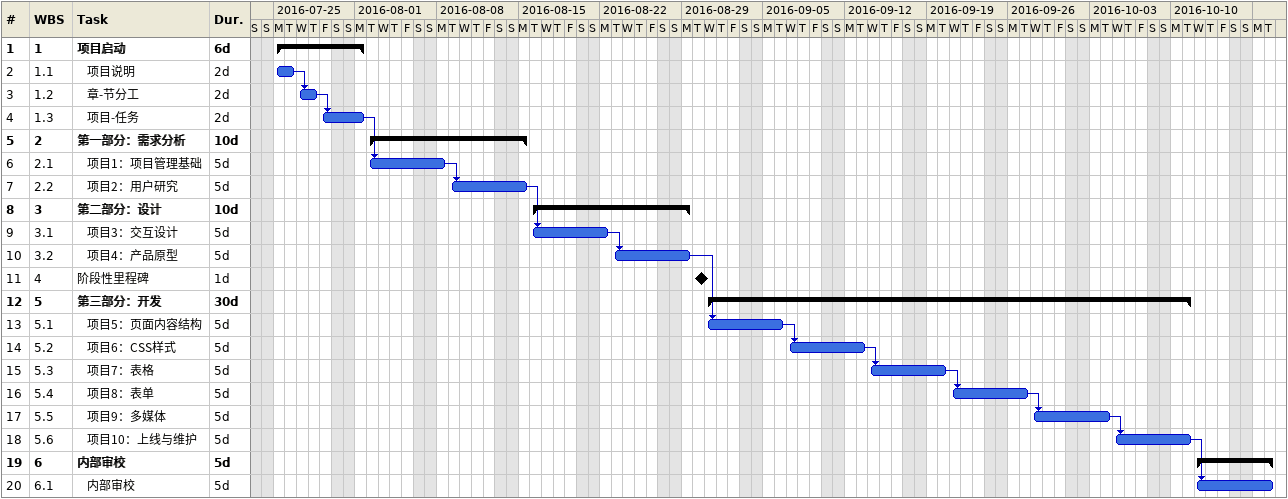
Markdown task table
| ID | WBS | Task | Duration | Start | Finish | Predecessors |
|---|---|---|---|---|---|---|
| 1 | 1 | **项目启动** | 6d | 2016-07-25 | 2016-08-01 |  |
| 2 | 1.1 | 项目说明 | 2d | 2016-07-25 | 2016-07-26 |  |
| 3 | 1.2 | 章-节分工 | 2d | 2016-07-27 | 2016-07-28 | 2 |
| 4 | 1.3 | 项目-任务 | 2d | 2016-07-29 | 2016-08-01 | 3 |
| 5 | 2 | **第一部分：需求分析** | 10d | 2016-08-02 | 2016-08-15 |  |
| 6 | 2.1 | 项目1：项目管理基础 | 5d | 2016-08-02 | 2016-08-08 | 4 |
| 7 | 2.2 | 项目2：用户研究 | 5d | 2016-08-09 | 2016-08-15 | 6 |
| 8 | 3 | **第二部分：设计** | 10d | 2016-08-16 | 2016-08-29 |  |
| 9 | 3.1 | 项目3：交互设计 | 5d | 2016-08-16 | 2016-08-22 | 7 |
| 10 | 3.2 | 项目4：产品原型 | 5d | 2016-08-23 | 2016-08-29 | 9 |
| 11 | 4 | 阶段性里程碑 | 1d | 2016-08-30 | 2016-08-30 |  |
| 12 | 5 | **第三部分：开发** | 30d | 2016-08-31 | 2016-10-11 |  |
| 13 | 5.1 | 项目5：页面内容结构 | 5d | 2016-08-31 | 2016-09-06 | 10 |
| 14 | 5.2 | 项目6：CSS样式 | 5d | 2016-09-07 | 2016-09-13 | 13 |
| 15 | 5.3 | 项目7：表格 | 5d | 2016-09-14 | 2016-09-20 | 14 |
| 16 | 5.4 | 项目8：表单 | 5d | 2016-09-21 | 2016-09-27 | 15 |
| 17 | 5.5 | 项目9：多媒体 | 5d | 2016-09-28 | 2016-10-04 | 16 |
| 18 | 5.6 | 项目10：上线与维护 | 5d | 2016-10-05 | 2016-10-11 | 17 |
| 19 | 6 | **内部审校** | 5d | 2016-10-12 | 2016-10-18 |  |
| 20 | 6.1 | 内部审校 | 5d | 2016-10-12 | 2016-10-18 | 18 |
